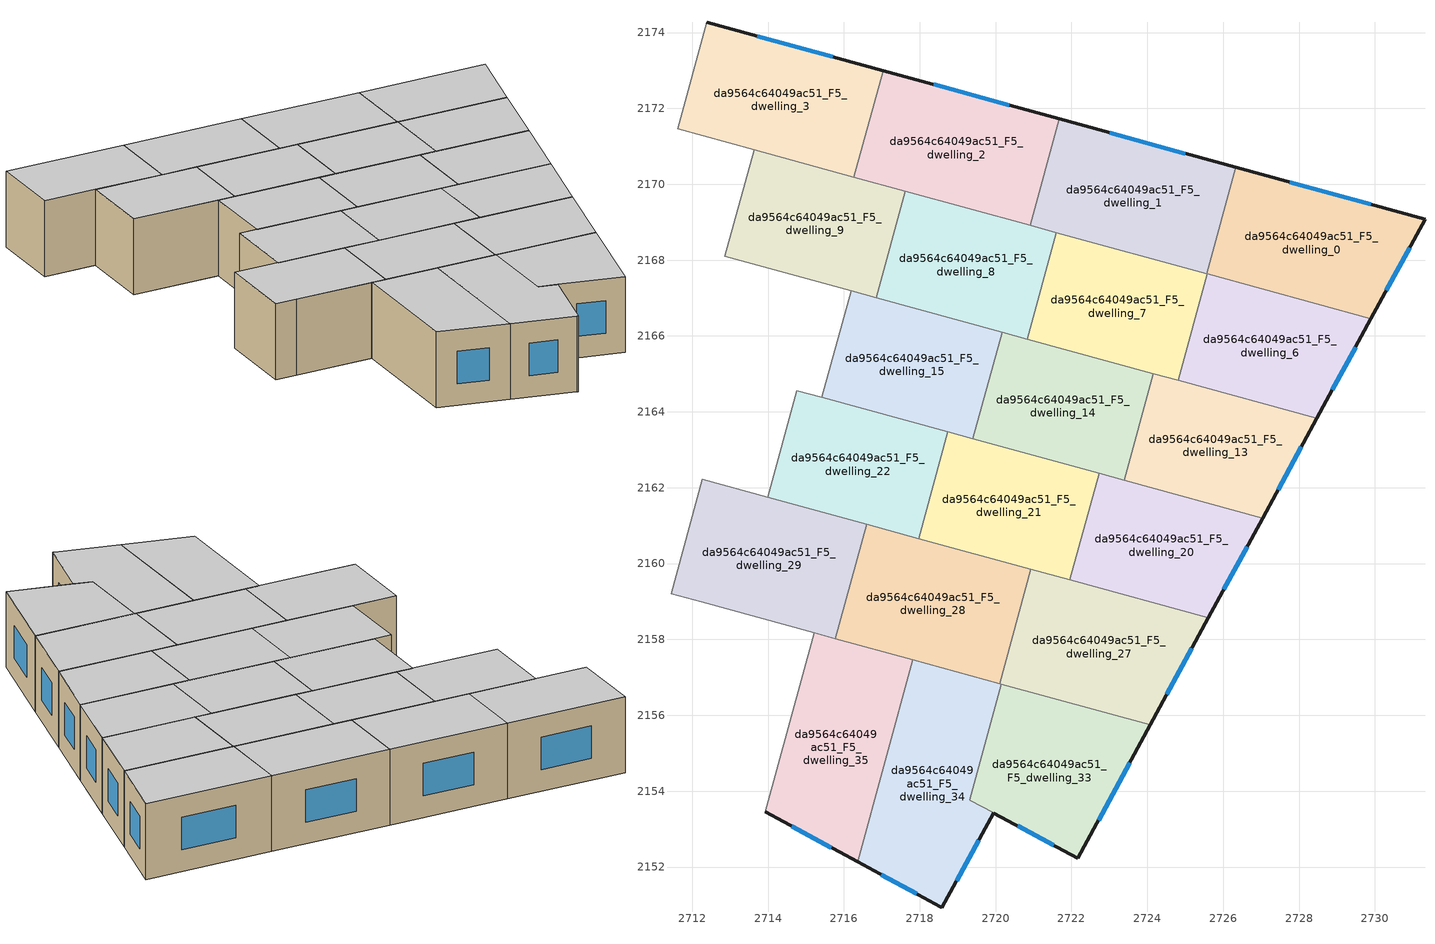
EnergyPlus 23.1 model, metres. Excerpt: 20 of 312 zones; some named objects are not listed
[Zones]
da9564c64049ac51_F5_dwelling_0
 floor to da9564c64049ac51_F4_dwelling_0 (EU_floor_Construction): 2731.32,2169.08 2729.9,2166.46 2725.57,2167.64 2726.34,2170.45 z15
 wall outside (EU_wall_Construction): 2729.9,2166.46 2731.32,2169.08 2726.34,2170.45 z15:18
 wall to da9564c64049ac51_F5_dwelling_1 (EU_wall_Construction): 2726.34,2170.45 2725.57,2167.64 z15:18
 wall to da9564c64049ac51_F5_dwelling_6 (EU_wall_Construction): 2725.58,2167.64 2729.9,2166.46 z15:18
 wall to da9564c64049ac51_F5_dwelling_7 (EU_wall_Construction): 2725.57,2167.64 2725.58,2167.64 z15:18
 window (EU_Window_Construction): 2730.3,2167.2 2730.91,2168.33 / 2729.9,2169.47 2727.76,2170.05 z15.86:17.14
 ceiling to da9564c64049ac51_F6_dwelling_0 (EU_floor_Construction): 2729.9,2166.46 2731.32,2169.08 2726.34,2170.45 2725.57,2167.64 z18
da9564c64049ac51_F5_dwelling_1
 floor to da9564c64049ac51_F4_dwelling_1 (EU_floor_Construction): 2726.34,2170.45 2725.57,2167.64 2720.91,2168.91 2721.68,2171.72 z15
 wall outside (EU_wall_Construction): 2726.34,2170.45 2721.68,2171.72 z15:18
 wall to da9564c64049ac51_F5_dwelling_2 (EU_wall_Construction): 2721.68,2171.72 2720.91,2168.91 z15:18
 wall to da9564c64049ac51_F5_dwelling_7 (EU_wall_Construction): 2721.6,2168.73 2725.57,2167.64 z15:18
 wall to da9564c64049ac51_F5_dwelling_8 (EU_wall_Construction): 2720.92,2168.91 2721.6,2168.73 z15:18
 window (EU_Window_Construction): 2725.01,2170.81 2723.01,2171.36 z15.86:17.14
 ceiling to da9564c64049ac51_F6_dwelling_1 (EU_floor_Construction): 2725.57,2167.64 2726.34,2170.45 2721.68,2171.72 2720.91,2168.91 z18
da9564c64049ac51_F5_dwelling_13
 floor to da9564c64049ac51_F4_dwelling_13 (EU_floor_Construction): 2728.47,2163.83 2727.04,2161.2 2723.39,2162.2 2724.16,2165.01 z15
 wall outside (EU_wall_Construction): 2727.04,2161.2 2728.47,2163.83 z15:18
 wall to da9564c64049ac51_F5_dwelling_14 (EU_wall_Construction): 2724.16,2165.01 2723.39,2162.2 z15:18
 wall to da9564c64049ac51_F5_dwelling_20 (EU_wall_Construction): 2723.39,2162.2 2727.04,2161.2 z15:18
 wall to da9564c64049ac51_F5_dwelling_6 (EU_wall_Construction): 2728.47,2163.83 2724.81,2164.83 z15:18
 wall to da9564c64049ac51_F5_dwelling_7 (EU_wall_Construction): 2724.81,2164.83 2724.16,2165.01 z15:18
 window (EU_Window_Construction): 2727.45,2161.95 2728.06,2163.08 z15.86:17.14
 ceiling to da9564c64049ac51_F6_dwelling_13 (EU_floor_Construction): 2727.04,2161.2 2728.47,2163.83 2724.16,2165.01 2723.39,2162.2 z18
da9564c64049ac51_F5_dwelling_14
 floor to da9564c64049ac51_F4_dwelling_14 (EU_floor_Construction): 2724.16,2165.01 2723.39,2162.2 2719.4,2163.29 2720.17,2166.1 z15
 wall to da9564c64049ac51_F5_dwelling_15 (EU_wall_Construction): 2720.17,2166.1 2719.4,2163.29 z15:18
 wall to da9564c64049ac51_F5_dwelling_21 (EU_wall_Construction): 2719.4,2163.29 2722.73,2162.38 z15:18
 wall to da9564c64049ac51_F5_dwelling_7 (EU_wall_Construction): 2724.16,2165.01 2720.83,2165.92 z15:18
 wall to da9564c64049ac51_F5_dwelling_20 (EU_wall_Construction): 2722.73,2162.38 2723.39,2162.2 z15:18
 wall to da9564c64049ac51_F5_dwelling_8 (EU_wall_Construction): 2720.83,2165.92 2720.17,2166.1 z15:18
 ceiling to da9564c64049ac51_F6_dwelling_14 (EU_floor_Construction): 2723.39,2162.2 2724.16,2165.01 2720.17,2166.1 2719.4,2163.29 z18
da9564c64049ac51_F5_dwelling_15
 floor to da9564c64049ac51_F4_dwelling_15 (EU_floor_Construction): 2720.17,2166.1 2719.4,2163.29 2715.42,2164.38 2716.19,2167.19 z15
 wall to da9564c64049ac51_F5_dwelling_16 (EU_wall_Construction): 2716.19,2167.19 2715.42,2164.38 z15:18
 wall to da9564c64049ac51_F5_dwelling_22 (EU_wall_Construction): 2715.42,2164.38 2718.74,2163.47 z15:18
 wall to da9564c64049ac51_F5_dwelling_8 (EU_wall_Construction): 2720.17,2166.1 2716.85,2167.01 z15:18
 wall to da9564c64049ac51_F5_dwelling_21 (EU_wall_Construction): 2718.74,2163.47 2719.4,2163.29 z15:18
 wall to da9564c64049ac51_F5_dwelling_9 (EU_wall_Construction): 2716.85,2167.01 2716.19,2167.19 z15:18
 ceiling to da9564c64049ac51_F6_dwelling_15 (EU_floor_Construction): 2719.4,2163.29 2720.17,2166.1 2716.19,2167.19 2715.42,2164.38 z18
da9564c64049ac51_F5_dwelling_2
 floor to da9564c64049ac51_F4_dwelling_2 (EU_floor_Construction): 2721.68,2171.72 2720.91,2168.91 2716.27,2170.19 2717.03,2173 z15
 wall outside (EU_wall_Construction): 2721.68,2171.72 2717.03,2173 z15:18
 wall to da9564c64049ac51_F5_dwelling_3 (EU_wall_Construction): 2717.03,2173 2716.27,2170.19 z15:18
 wall to da9564c64049ac51_F5_dwelling_8 (EU_wall_Construction): 2717.62,2169.82 2720.91,2168.91 z15:18
 wall to da9564c64049ac51_F5_dwelling_9 (EU_wall_Construction): 2716.27,2170.19 2717.62,2169.82 z15:18
 window (EU_Window_Construction): 2720.35,2172.09 2718.36,2172.63 z15.86:17.14
 ceiling to da9564c64049ac51_F6_dwelling_2 (EU_floor_Construction): 2720.91,2168.91 2721.68,2171.72 2717.03,2173 2716.27,2170.19 z18
da9564c64049ac51_F5_dwelling_20
 floor to da9564c64049ac51_F4_dwelling_20 (EU_floor_Construction): 2727.04,2161.2 2725.61,2158.57 2721.96,2159.57 2722.73,2162.38 z15
 wall outside (EU_wall_Construction): 2725.61,2158.57 2727.04,2161.2 z15:18
 wall to da9564c64049ac51_F5_dwelling_21 (EU_wall_Construction): 2722.73,2162.38 2721.96,2159.57 z15:18
 wall to da9564c64049ac51_F5_dwelling_27 (EU_wall_Construction): 2721.96,2159.57 2725.61,2158.57 z15:18
 window (EU_Window_Construction): 2726.02,2159.32 2726.63,2160.45 z15.86:17.14
 ceiling to da9564c64049ac51_F6_dwelling_20 (EU_floor_Construction): 2725.61,2158.57 2727.04,2161.2 2722.73,2162.38 2721.96,2159.57 z18
da9564c64049ac51_F5_dwelling_21
 floor to da9564c64049ac51_F4_dwelling_21 (EU_floor_Construction): 2722.73,2162.38 2721.96,2159.57 2717.97,2160.66 2718.74,2163.47 z15
 wall to da9564c64049ac51_F5_dwelling_22 (EU_wall_Construction): 2718.74,2163.47 2717.97,2160.66 z15:18
 wall to da9564c64049ac51_F5_dwelling_28 (EU_wall_Construction): 2717.97,2160.66 2720.93,2159.85 z15:18
 wall to da9564c64049ac51_F5_dwelling_27 (EU_wall_Construction): 2720.93,2159.85 2721.96,2159.57 z15:18
 ceiling to da9564c64049ac51_F6_dwelling_21 (EU_floor_Construction): 2721.96,2159.57 2722.73,2162.38 2718.74,2163.47 2717.97,2160.66 z18
da9564c64049ac51_F5_dwelling_22
 floor to da9564c64049ac51_F4_dwelling_22 (EU_floor_Construction): 2718.74,2163.47 2717.97,2160.66 2713.99,2161.75 2714.76,2164.56 z15
 wall to da9564c64049ac51_F5_dwelling_23 (EU_wall_Construction): 2714.76,2164.56 2713.99,2161.75 z15:18
 wall to da9564c64049ac51_F5_dwelling_29 (EU_wall_Construction): 2713.99,2161.75 2716.6,2161.04 z15:18
 wall to da9564c64049ac51_F5_dwelling_16 (EU_wall_Construction): 2715.42,2164.38 2714.76,2164.56 z15:18
 wall to da9564c64049ac51_F5_dwelling_28 (EU_wall_Construction): 2716.6,2161.04 2717.98,2160.66 z15:18
 ceiling to da9564c64049ac51_F6_dwelling_22 (EU_floor_Construction): 2717.97,2160.66 2718.74,2163.47 2714.76,2164.56 2713.99,2161.75 z18
da9564c64049ac51_F5_dwelling_27
 floor to da9564c64049ac51_F4_dwelling_27 (EU_floor_Construction): 2725.61,2158.57 2724.08,2155.75 2720.1,2156.84 2720.93,2159.85 z15
 wall outside (EU_wall_Construction): 2724.08,2155.75 2725.61,2158.57 z15:18
 wall to da9564c64049ac51_F5_dwelling_28 (EU_wall_Construction): 2720.93,2159.85 2720.1,2156.84 z15:18
 wall to da9564c64049ac51_F5_dwelling_33 (EU_wall_Construction): 2720.15,2156.82 2724.08,2155.75 z15:18
 wall to da9564c64049ac51_F5_dwelling_34 (EU_wall_Construction): 2720.1,2156.84 2720.15,2156.82 z15:18
 window (EU_Window_Construction): 2724.52,2156.55 2725.17,2157.76 z15.86:17.14
 ceiling to da9564c64049ac51_F6_dwelling_27 (EU_floor_Construction): 2724.08,2155.75 2725.61,2158.57 2720.93,2159.85 2720.1,2156.84 z18
da9564c64049ac51_F5_dwelling_28
 floor to da9564c64049ac51_F4_dwelling_28 (EU_floor_Construction): 2720.93,2159.85 2720.1,2156.84 2715.77,2158.02 2716.6,2161.04 z15
 wall to da9564c64049ac51_F5_dwelling_29 (EU_wall_Construction): 2716.6,2161.04 2715.77,2158.02 z15:18
 wall to da9564c64049ac51_F5_dwelling_34 (EU_wall_Construction): 2717.82,2157.46 2720.1,2156.84 z15:18
 wall to da9564c64049ac51_F5_dwelling_35 (EU_wall_Construction): 2715.77,2158.02 2717.82,2157.46 z15:18
 ceiling to da9564c64049ac51_F6_dwelling_28 (EU_floor_Construction): 2720.1,2156.84 2720.93,2159.85 2716.6,2161.04 2715.77,2158.02 z18
da9564c64049ac51_F5_dwelling_29
 floor to da9564c64049ac51_F4_dwelling_29 (EU_floor_Construction): 2716.6,2161.04 2715.77,2158.02 2711.44,2159.21 2712.27,2162.22 z15
 wall to da9564c64049ac51_F5_dwelling_30 (EU_wall_Construction): 2712.27,2162.22 2711.44,2159.21 z15:18
 wall to da9564c64049ac51_F5_dwelling_36 (EU_wall_Construction): 2712.23,2158.99 2715.22,2158.17 z15:18
 wall to da9564c64049ac51_F5_dwelling_23 (EU_wall_Construction): 2713.99,2161.75 2712.27,2162.22 z15:18
 wall to da9564c64049ac51_F5_dwelling_37 (EU_wall_Construction): 2711.44,2159.21 2712.23,2158.99 z15:18
 wall to da9564c64049ac51_F5_dwelling_35 (EU_wall_Construction): 2715.22,2158.17 2715.77,2158.02 z15:18
 ceiling to da9564c64049ac51_F6_dwelling_29 (EU_floor_Construction): 2715.77,2158.02 2716.6,2161.04 2712.27,2162.22 2711.44,2159.21 z18
da9564c64049ac51_F5_dwelling_3
 floor to da9564c64049ac51_F4_dwelling_3 (EU_floor_Construction): 2717.03,2173 2716.27,2170.19 2711.62,2171.46 2712.39,2174.27 z15
 wall outside (EU_wall_Construction): 2717.03,2173 2712.39,2174.27 z15:18
 wall to da9564c64049ac51_F5_dwelling_4 (EU_wall_Construction): 2712.39,2174.27 2711.62,2171.46 z15:18
 wall to da9564c64049ac51_F5_dwelling_10 (EU_wall_Construction): 2711.62,2171.46 2713.63,2170.91 z15:18
 wall to da9564c64049ac51_F5_dwelling_9 (EU_wall_Construction): 2713.63,2170.91 2716.27,2170.19 z15:18
 window (EU_Window_Construction): 2715.71,2173.36 2713.72,2173.91 z15.86:17.14
 ceiling to da9564c64049ac51_F6_dwelling_3 (EU_floor_Construction): 2716.27,2170.19 2717.03,2173 2712.39,2174.27 2711.62,2171.46 z18
da9564c64049ac51_F5_dwelling_33
 floor to da9564c64049ac51_F4_dwelling_33 (EU_floor_Construction): 2724.08,2155.75 2722.17,2152.23 2719.31,2153.76 2720.15,2156.82 z15
 wall outside (EU_wall_Construction): 2719.95,2153.42 2722.17,2152.23 2724.08,2155.75 z15:18
 wall to da9564c64049ac51_F5_dwelling_34 (EU_wall_Construction): 2719.31,2153.76 2719.95,2153.42 / 2720.15,2156.82 2719.32,2153.77 z15:18
 window (EU_Window_Construction): 2722.71,2153.24 2723.53,2154.74 / 2720.58,2153.08 2721.53,2152.57 z15.86:17.14
 ceiling to da9564c64049ac51_F6_dwelling_33 (EU_floor_Construction): 2722.17,2152.23 2724.08,2155.75 2720.15,2156.82 2719.31,2153.76 z18
da9564c64049ac51_F5_dwelling_34
 floor to da9564c64049ac51_F4_dwelling_34 (EU_floor_Construction): 2720.15,2156.82 2719.31,2153.76 2719.95,2153.42 2718.59,2150.93 2718.54,2150.95 2716.36,2152.14 2717.82,2157.46 z15
 wall outside (EU_wall_Construction): 2716.36,2152.14 2718.54,2150.95 2718.59,2150.93 2719.95,2153.42 z15:18
 wall to da9564c64049ac51_F5_dwelling_35 (EU_wall_Construction): 2717.82,2157.46 2716.36,2152.14 z15:18
 window (EU_Window_Construction): 2716.99,2151.8 2717.92,2151.29 / 2718.97,2151.64 2719.56,2152.71 z15.86:17.14
 ceiling to da9564c64049ac51_F6_dwelling_34 (EU_floor_Construction): 2718.59,2150.93 2719.95,2153.42 2719.31,2153.76 2720.15,2156.82 2717.82,2157.46 2716.36,2152.14 2718.54,2150.95 z18
da9564c64049ac51_F5_dwelling_35
 floor to da9564c64049ac51_F4_dwelling_35 (EU_floor_Construction): 2717.82,2157.46 2716.36,2152.14 2713.93,2153.46 2715.22,2158.17 z15
 wall outside (EU_wall_Construction): 2713.93,2153.46 2716.36,2152.14 z15:18
 wall to da9564c64049ac51_F5_dwelling_36 (EU_wall_Construction): 2715.22,2158.17 2713.93,2153.46 z15:18
 window (EU_Window_Construction): 2714.63,2153.08 2715.67,2152.51 z15.86:17.14
 ceiling to da9564c64049ac51_F6_dwelling_35 (EU_floor_Construction): 2716.36,2152.14 2717.82,2157.46 2715.22,2158.17 2713.93,2153.46 z18
da9564c64049ac51_F5_dwelling_6
 floor to da9564c64049ac51_F4_dwelling_6 (EU_floor_Construction): 2729.9,2166.46 2728.47,2163.83 2724.81,2164.83 2725.58,2167.64 z15
 wall outside (EU_wall_Construction): 2728.47,2163.83 2729.9,2166.46 z15:18
 wall to da9564c64049ac51_F5_dwelling_7 (EU_wall_Construction): 2725.58,2167.64 2724.81,2164.83 z15:18
 window (EU_Window_Construction): 2728.88,2164.58 2729.49,2165.7 z15.86:17.14
 ceiling to da9564c64049ac51_F6_dwelling_6 (EU_floor_Construction): 2728.47,2163.83 2729.9,2166.46 2725.58,2167.64 2724.81,2164.83 z18
da9564c64049ac51_F5_dwelling_7
 floor to da9564c64049ac51_F4_dwelling_7 (EU_floor_Construction): 2725.58,2167.64 2724.81,2164.83 2720.83,2165.92 2721.6,2168.73 z15
 wall to da9564c64049ac51_F5_dwelling_8 (EU_wall_Construction): 2721.6,2168.73 2720.83,2165.92 z15:18
 ceiling to da9564c64049ac51_F6_dwelling_7 (EU_floor_Construction): 2724.81,2164.83 2725.58,2167.64 2721.6,2168.73 2720.83,2165.92 z18
da9564c64049ac51_F5_dwelling_8
 floor to da9564c64049ac51_F4_dwelling_8 (EU_floor_Construction): 2721.6,2168.73 2720.83,2165.92 2716.85,2167.01 2717.62,2169.82 z15
 wall to da9564c64049ac51_F5_dwelling_9 (EU_wall_Construction): 2717.62,2169.82 2716.85,2167.01 z15:18
 ceiling to da9564c64049ac51_F6_dwelling_8 (EU_floor_Construction): 2720.83,2165.92 2721.6,2168.73 2717.62,2169.82 2716.85,2167.01 z18
da9564c64049ac51_F5_dwelling_9
 floor to da9564c64049ac51_F4_dwelling_9 (EU_floor_Construction): 2717.62,2169.82 2716.85,2167.01 2712.86,2168.1 2713.63,2170.91 z15
 wall to da9564c64049ac51_F5_dwelling_10 (EU_wall_Construction): 2713.63,2170.91 2712.86,2168.1 z15:18
 wall to da9564c64049ac51_F5_dwelling_16 (EU_wall_Construction): 2712.86,2168.1 2716.19,2167.19 z15:18
 ceiling to da9564c64049ac51_F6_dwelling_9 (EU_floor_Construction): 2716.85,2167.01 2717.62,2169.82 2713.63,2170.91 2712.86,2168.1 z18
[Building]
EU S2 Campaign: North Axis=0; Terrain=City; Solar Distribution=FullExterior
[Site:Location]
Helsinki-Vantaa.AP: Latitude=60.317; Longitude=24.963; Time Zone=2; Elevation=54.6
[SizingPeriod:WeatherFileDays]
AnnualSizingPeriod: Begin Month=1; Begin Day of Month=1; End Month=12; End Day of Month=31; Day of Week for Start Day=Monday; Use Weather File Daylight Saving Period=No; Use Weather File Rain and Snow Indicators=No
[MATERIAL]
EU_InternalMass_Material: Roughness=MediumRough; Thickness=0.1; Conductivity=1; Density=1800; Specific Heat=900; Thermal Absorptance=0.9; Solar Absorptance=0.7; Visible Absorptance=0.7
[MATERIAL:NOMASS] Roughness=MediumRough; Thermal Absorptance=0.9; Solar Absorptance=0.7; Visible Absorptance=0.7
Name | Thermal Resistance
EU_wall_NoMass | 5.91765
EU_floor_NoMass | 6.2875
[WINDOWMATERIAL:SIMPLEGLAZINGSYSTEM]
EU_Window_SimpleGlazing: UFactor=0.994035; Solar Heat Gain Coefficient=0.7; Visible Transmittance=0.7
[CONSTRUCTION]
EU_wall_Construction: EU_wall_NoMass
EU_floor_Construction: EU_floor_NoMass
EU_Window_Construction: EU_Window_SimpleGlazing
EU_InternalMass_Construction: EU_InternalMass_Material
[ZONE] Type=1; Multiplier=1; Ceiling Height=autocalculate; Floor Area=autocalculate; Part of Total Floor Area=Yes
Name | Volume
da9564c64049ac51_F5_dwelling_0; da9564c64049ac51_F5_dwelling_29 | 42.09375
da9564c64049ac51_F5_dwelling_1 | 42.0894
da9564c64049ac51_F5_dwelling_13 | 36.0894
da9564c64049ac51_F5_dwelling_14; da9564c64049ac51_F5_dwelling_20 | 36.0798
da9564c64049ac51_F5_dwelling_15 | 36.0864
da9564c64049ac51_F5_dwelling_2 | 42.0967
da9564c64049ac51_F5_dwelling_21; da9564c64049ac51_F5_dwelling_8 | 36.0791
da9564c64049ac51_F5_dwelling_22; da9564c64049ac51_F5_dwelling_9 | 36.082
da9564c64049ac51_F5_dwelling_27; da9564c64049ac51_F5_dwelling_3 | 42.0923
da9564c64049ac51_F5_dwelling_28 | 42.0842
da9564c64049ac51_F5_dwelling_33 | 38.8315
da9564c64049ac51_F5_dwelling_34 | 45.3457
da9564c64049ac51_F5_dwelling_35 | 42.0813
da9564c64049ac51_F5_dwelling_6 | 36.085
da9564c64049ac51_F5_dwelling_7 | 36.0828
[INTERNALMASS] Construction=EU_InternalMass_Construction
Name | Zone or ZoneList | Surface Area
da9564c64049ac51_F5_dwelling_0_EU_InternalMass | da9564c64049ac51_F5_dwelling_0 | 14.0312
da9564c64049ac51_F5_dwelling_1_EU_InternalMass | da9564c64049ac51_F5_dwelling_1 | 14.03
da9564c64049ac51_F5_dwelling_2_EU_InternalMass | da9564c64049ac51_F5_dwelling_2 | 14.0321
da9564c64049ac51_F5_dwelling_3_EU_InternalMass | da9564c64049ac51_F5_dwelling_3 | 14.0306
da9564c64049ac51_F5_dwelling_6_EU_InternalMass | da9564c64049ac51_F5_dwelling_6 | 12.0285
da9564c64049ac51_F5_dwelling_7_EU_InternalMass | da9564c64049ac51_F5_dwelling_7 | 12.0272
da9564c64049ac51_F5_dwelling_8_EU_InternalMass | da9564c64049ac51_F5_dwelling_8 | 12.0265
da9564c64049ac51_F5_dwelling_9_EU_InternalMass | da9564c64049ac51_F5_dwelling_9 | 12.0272
da9564c64049ac51_F5_dwelling_13_EU_InternalMass | da9564c64049ac51_F5_dwelling_13 | 12.0296
da9564c64049ac51_F5_dwelling_14_EU_InternalMass | da9564c64049ac51_F5_dwelling_14 | 12.0265
da9564c64049ac51_F5_dwelling_15_EU_InternalMass | da9564c64049ac51_F5_dwelling_15 | 12.0288
da9564c64049ac51_F5_dwelling_20_EU_InternalMass | da9564c64049ac51_F5_dwelling_20 | 12.0271
da9564c64049ac51_F5_dwelling_21_EU_InternalMass | da9564c64049ac51_F5_dwelling_21 | 12.0265
da9564c64049ac51_F5_dwelling_22_EU_InternalMass | da9564c64049ac51_F5_dwelling_22 | 12.0272
da9564c64049ac51_F5_dwelling_27_EU_InternalMass | da9564c64049ac51_F5_dwelling_27 | 14.0305
da9564c64049ac51_F5_dwelling_28_EU_InternalMass | da9564c64049ac51_F5_dwelling_28 | 14.0282
da9564c64049ac51_F5_dwelling_29_EU_InternalMass | da9564c64049ac51_F5_dwelling_29 | 14.0312
da9564c64049ac51_F5_dwelling_33_EU_InternalMass | da9564c64049ac51_F5_dwelling_33 | 12.9421
da9564c64049ac51_F5_dwelling_34_EU_InternalMass | da9564c64049ac51_F5_dwelling_34 | 15.1153
da9564c64049ac51_F5_dwelling_35_EU_InternalMass | da9564c64049ac51_F5_dwelling_35 | 14.0273
[OTHEREQUIPMENT] Fuel Type=Electricity; Design Level Calculation Method=Watts/Area; Power per Zone Floor Area=1; Fraction Latent=0; Fraction Radiant=0; Fraction Lost=0; Carbon Dioxide Generation Rate=0; EndUse Subcategory=EU_Step8_InternalGains
Name | Zone or ZoneList or Space or SpaceList | Schedule
EU_Step8_InternalGain_da9564c64049ac51_F5_dwelling_0_f000 | da9564c64049ac51_F5_dwelling_0 | EU_Step8_GainSchedule_da9564c64049ac51_F5_dwelling_0_f000
EU_Step8_InternalGain_da9564c64049ac51_F5_dwelling_1_f000 | da9564c64049ac51_F5_dwelling_1 | EU_Step8_GainSchedule_da9564c64049ac51_F5_dwelling_1_f000
EU_Step8_InternalGain_da9564c64049ac51_F5_dwelling_2_f000 | da9564c64049ac51_F5_dwelling_2 | EU_Step8_GainSchedule_da9564c64049ac51_F5_dwelling_2_f000
EU_Step8_InternalGain_da9564c64049ac51_F5_dwelling_3_f000 | da9564c64049ac51_F5_dwelling_3 | EU_Step8_GainSchedule_da9564c64049ac51_F5_dwelling_3_f000
EU_Step8_InternalGain_da9564c64049ac51_F5_dwelling_6_f000 | da9564c64049ac51_F5_dwelling_6 | EU_Step8_GainSchedule_da9564c64049ac51_F5_dwelling_6_f000
EU_Step8_InternalGain_da9564c64049ac51_F5_dwelling_7_f000 | da9564c64049ac51_F5_dwelling_7 | EU_Step8_GainSchedule_da9564c64049ac51_F5_dwelling_7_f000
EU_Step8_InternalGain_da9564c64049ac51_F5_dwelling_8_f000 | da9564c64049ac51_F5_dwelling_8 | EU_Step8_GainSchedule_da9564c64049ac51_F5_dwelling_8_f000
EU_Step8_InternalGain_da9564c64049ac51_F5_dwelling_9_f000 | da9564c64049ac51_F5_dwelling_9 | EU_Step8_GainSchedule_da9564c64049ac51_F5_dwelling_9_f000
EU_Step8_InternalGain_da9564c64049ac51_F5_dwelling_13_f000 | da9564c64049ac51_F5_dwelling_13 | EU_Step8_GainSchedule_da9564c64049ac51_F5_dwelling_13_f000
EU_Step8_InternalGain_da9564c64049ac51_F5_dwelling_14_f000 | da9564c64049ac51_F5_dwelling_14 | EU_Step8_GainSchedule_da9564c64049ac51_F5_dwelling_14_f000
EU_Step8_InternalGain_da9564c64049ac51_F5_dwelling_15_f000 | da9564c64049ac51_F5_dwelling_15 | EU_Step8_GainSchedule_da9564c64049ac51_F5_dwelling_15_f000
EU_Step8_InternalGain_da9564c64049ac51_F5_dwelling_20_f000 | da9564c64049ac51_F5_dwelling_20 | EU_Step8_GainSchedule_da9564c64049ac51_F5_dwelling_20_f000
EU_Step8_InternalGain_da9564c64049ac51_F5_dwelling_21_f000 | da9564c64049ac51_F5_dwelling_21 | EU_Step8_GainSchedule_da9564c64049ac51_F5_dwelling_21_f000
EU_Step8_InternalGain_da9564c64049ac51_F5_dwelling_22_f000 | da9564c64049ac51_F5_dwelling_22 | EU_Step8_GainSchedule_da9564c64049ac51_F5_dwelling_22_f000
EU_Step8_InternalGain_da9564c64049ac51_F5_dwelling_27_f000 | da9564c64049ac51_F5_dwelling_27 | EU_Step8_GainSchedule_da9564c64049ac51_F5_dwelling_27_f000
EU_Step8_InternalGain_da9564c64049ac51_F5_dwelling_28_f000 | da9564c64049ac51_F5_dwelling_28 | EU_Step8_GainSchedule_da9564c64049ac51_F5_dwelling_28_f000
EU_Step8_InternalGain_da9564c64049ac51_F5_dwelling_29_f000 | da9564c64049ac51_F5_dwelling_29 | EU_Step8_GainSchedule_da9564c64049ac51_F5_dwelling_29_f000
EU_Step8_InternalGain_da9564c64049ac51_F5_dwelling_33_f000 | da9564c64049ac51_F5_dwelling_33 | EU_Step8_GainSchedule_da9564c64049ac51_F5_dwelling_33_f000
EU_Step8_InternalGain_da9564c64049ac51_F5_dwelling_34_f000 | da9564c64049ac51_F5_dwelling_34 | EU_Step8_GainSchedule_da9564c64049ac51_F5_dwelling_34_f000
EU_Step8_InternalGain_da9564c64049ac51_F5_dwelling_35_f000 | da9564c64049ac51_F5_dwelling_35 | EU_Step8_GainSchedule_da9564c64049ac51_F5_dwelling_35_f000
[ZONEVENTILATION:DESIGNFLOWRATE] Schedule=EU_AlwaysOn; Design Flow Rate Calculation Method=AirChanges/Hour; Air Changes per Hour=0.596421; Ventilation Type=Natural; Fan Pressure Rise=0; Fan Total Efficiency=1; Constant Term Coefficient=1; Temperature Term Coefficient=0; Velocity Term Coefficient=0; Velocity Squared Term Coefficient=0; Minimum Indoor Temperature=-100; Maximum Indoor Temperature=100; Delta Temperature=-100; Minimum Outdoor Temperature=-100; Maximum Outdoor Temperature=100; Maximum Wind Speed=40
Name | Zone or ZoneList or Space or SpaceList
EU_ConstantAir_da9564c64049ac51_F5_dwelling_0 | da9564c64049ac51_F5_dwelling_0
EU_ConstantAir_da9564c64049ac51_F5_dwelling_1 | da9564c64049ac51_F5_dwelling_1
EU_ConstantAir_da9564c64049ac51_F5_dwelling_2 | da9564c64049ac51_F5_dwelling_2
EU_ConstantAir_da9564c64049ac51_F5_dwelling_3 | da9564c64049ac51_F5_dwelling_3
EU_ConstantAir_da9564c64049ac51_F5_dwelling_6 | da9564c64049ac51_F5_dwelling_6
EU_ConstantAir_da9564c64049ac51_F5_dwelling_7 | da9564c64049ac51_F5_dwelling_7
EU_ConstantAir_da9564c64049ac51_F5_dwelling_8 | da9564c64049ac51_F5_dwelling_8
EU_ConstantAir_da9564c64049ac51_F5_dwelling_9 | da9564c64049ac51_F5_dwelling_9
EU_ConstantAir_da9564c64049ac51_F5_dwelling_13 | da9564c64049ac51_F5_dwelling_13
EU_ConstantAir_da9564c64049ac51_F5_dwelling_14 | da9564c64049ac51_F5_dwelling_14
EU_ConstantAir_da9564c64049ac51_F5_dwelling_15 | da9564c64049ac51_F5_dwelling_15
EU_ConstantAir_da9564c64049ac51_F5_dwelling_20 | da9564c64049ac51_F5_dwelling_20
EU_ConstantAir_da9564c64049ac51_F5_dwelling_21 | da9564c64049ac51_F5_dwelling_21
EU_ConstantAir_da9564c64049ac51_F5_dwelling_22 | da9564c64049ac51_F5_dwelling_22
EU_ConstantAir_da9564c64049ac51_F5_dwelling_27 | da9564c64049ac51_F5_dwelling_27
EU_ConstantAir_da9564c64049ac51_F5_dwelling_28 | da9564c64049ac51_F5_dwelling_28
EU_ConstantAir_da9564c64049ac51_F5_dwelling_29 | da9564c64049ac51_F5_dwelling_29
EU_ConstantAir_da9564c64049ac51_F5_dwelling_33 | da9564c64049ac51_F5_dwelling_33
EU_ConstantAir_da9564c64049ac51_F5_dwelling_34 | da9564c64049ac51_F5_dwelling_34
EU_ConstantAir_da9564c64049ac51_F5_dwelling_35 | da9564c64049ac51_F5_dwelling_35
[HVACTEMPLATE:ZONE:IDEALLOADSAIRSYSTEM] System Availability Schedule=EU_AlwaysOn; Maximum Heating Supply Air Temperature=50; Minimum Cooling Supply Air Temperature=13; Maximum Heating Supply Air Humidity Ratio=0.0156; Minimum Cooling Supply Air Humidity Ratio=0.0077; Heating Limit=NoLimit; Cooling Limit=NoLimit; Heating Availability Schedule=EU_AlwaysOn; Cooling Availability Schedule=EU_CoolingOff; Dehumidification Control Type=ConstantSensibleHeatRatio; Cooling Sensible Heat Ratio=0.7; Dehumidification Setpoint=60; Humidification Control Type=None; Humidification Setpoint=30; Outdoor Air Method=None; Outdoor Air Flow Rate per Person=0.00944; Outdoor Air Flow Rate per Zone Floor Area=0; Outdoor Air Flow Rate per Zone=0; Demand Controlled Ventilation Type=None; Outdoor Air Economizer Type=NoEconomizer; Heat Recovery Type=None; Sensible Heat Recovery Effectiveness=0.7; Latent Heat Recovery Effectiveness=0.65
Name | Template Thermostat
da9564c64049ac51_F5_dwelling_0 | EU_HeatOnly_da9564c64049ac51_F5_dwelling_0
da9564c64049ac51_F5_dwelling_1 | EU_HeatOnly_da9564c64049ac51_F5_dwelling_1
da9564c64049ac51_F5_dwelling_2 | EU_HeatOnly_da9564c64049ac51_F5_dwelling_2
da9564c64049ac51_F5_dwelling_3 | EU_HeatOnly_da9564c64049ac51_F5_dwelling_3
da9564c64049ac51_F5_dwelling_6 | EU_HeatOnly_da9564c64049ac51_F5_dwelling_6
da9564c64049ac51_F5_dwelling_7 | EU_HeatOnly_da9564c64049ac51_F5_dwelling_7
da9564c64049ac51_F5_dwelling_8 | EU_HeatOnly_da9564c64049ac51_F5_dwelling_8
da9564c64049ac51_F5_dwelling_9 | EU_HeatOnly_da9564c64049ac51_F5_dwelling_9
da9564c64049ac51_F5_dwelling_13 | EU_HeatOnly_da9564c64049ac51_F5_dwelling_13
da9564c64049ac51_F5_dwelling_14 | EU_HeatOnly_da9564c64049ac51_F5_dwelling_14
da9564c64049ac51_F5_dwelling_15 | EU_HeatOnly_da9564c64049ac51_F5_dwelling_15
da9564c64049ac51_F5_dwelling_20 | EU_HeatOnly_da9564c64049ac51_F5_dwelling_20
da9564c64049ac51_F5_dwelling_21 | EU_HeatOnly_da9564c64049ac51_F5_dwelling_21
da9564c64049ac51_F5_dwelling_22 | EU_HeatOnly_da9564c64049ac51_F5_dwelling_22
da9564c64049ac51_F5_dwelling_27 | EU_HeatOnly_da9564c64049ac51_F5_dwelling_27
da9564c64049ac51_F5_dwelling_28 | EU_HeatOnly_da9564c64049ac51_F5_dwelling_28
da9564c64049ac51_F5_dwelling_29 | EU_HeatOnly_da9564c64049ac51_F5_dwelling_29
da9564c64049ac51_F5_dwelling_33 | EU_HeatOnly_da9564c64049ac51_F5_dwelling_33
da9564c64049ac51_F5_dwelling_34 | EU_HeatOnly_da9564c64049ac51_F5_dwelling_34
da9564c64049ac51_F5_dwelling_35 | EU_HeatOnly_da9564c64049ac51_F5_dwelling_35
[SIZING:ZONE] Zone Cooling Design Supply Air Temperature Input Method=SupplyAirTemperature; Zone Cooling Design Supply Air Temperature=13; Zone Heating Design Supply Air Temperature Input Method=SupplyAirTemperature; Zone Heating Design Supply Air Temperature=50; Zone Cooling Design Supply Air Humidity Ratio=0.008; Zone Heating Design Supply Air Humidity Ratio=0.008; Cooling Design Air Flow Method=DesignDay; Cooling Design Air Flow Rate=0; Cooling Minimum Air Flow per Zone Floor Area=0.000762; Cooling Minimum Air Flow=0; Cooling Minimum Air Flow Fraction=0.2; Heating Design Air Flow Method=DesignDay; Heating Design Air Flow Rate=0; Heating Maximum Air Flow per Zone Floor Area=0.002032; Heating Maximum Air Flow=0.141576; Heating Maximum Air Flow Fraction=0.3; Account for Dedicated Outdoor Air System=No; Dedicated Outdoor Air System Control Strategy=NeutralSupplyAir; Dedicated Outdoor Air Low Setpoint Temperature for Design=autosize; Dedicated Outdoor Air High Setpoint Temperature for Design=autosize; Zone Load Sizing Method=Sensible Load Only No Latent Load; Zone Latent Cooling Design Supply Air Humidity Ratio Input Method=HumidityRatioDifference; Zone Cooling Design Supply Air Humidity Ratio Difference=0.005; Zone Latent Heating Design Supply Air Humidity Ratio Input Method=HumidityRatioDifference; Zone Humidification Design Supply Air Humidity Ratio Difference=0.005
da9564c64049ac51_F5_dwelling_0; da9564c64049ac51_F5_dwelling_1; da9564c64049ac51_F5_dwelling_2; da9564c64049ac51_F5_dwelling_3; da9564c64049ac51_F5_dwelling_6; da9564c64049ac51_F5_dwelling_7; da9564c64049ac51_F5_dwelling_8; da9564c64049ac51_F5_dwelling_9; da9564c64049ac51_F5_dwelling_13; da9564c64049ac51_F5_dwelling_14; da9564c64049ac51_F5_dwelling_15; da9564c64049ac51_F5_dwelling_20; da9564c64049ac51_F5_dwelling_21; da9564c64049ac51_F5_dwelling_22; da9564c64049ac51_F5_dwelling_27; da9564c64049ac51_F5_dwelling_28; da9564c64049ac51_F5_dwelling_29; da9564c64049ac51_F5_dwelling_33; da9564c64049ac51_F5_dwelling_34; da9564c64049ac51_F5_dwelling_35
[SCHEDULE:CONSTANT]
Name | Hourly Value
EU_AlwaysOn | 1
EU_CoolingOff | 0
[SCHEDULE:FILE] Column Number=1; Rows to Skip at Top=0; Number of Hours of Data=8760; Column Separator=Comma; Interpolate to Timestep=No; Minutes per Item=60; Adjust Schedule for Daylight Savings=Yes
Name | File
EU_Step8_GainSchedule_da9564c64049ac51_F5_dwelling_0_f000 | ../../schedules/da9564c64049ac51/da9564c64049ac51_F5_dwelling_0_f000_gain.csv
EU_Step8_GainSchedule_da9564c64049ac51_F5_dwelling_1_f000 | ../../schedules/da9564c64049ac51/da9564c64049ac51_F5_dwelling_1_f000_gain.csv
EU_Step8_GainSchedule_da9564c64049ac51_F5_dwelling_2_f000 | ../../schedules/da9564c64049ac51/da9564c64049ac51_F5_dwelling_2_f000_gain.csv
EU_Step8_GainSchedule_da9564c64049ac51_F5_dwelling_3_f000 | ../../schedules/da9564c64049ac51/da9564c64049ac51_F5_dwelling_3_f000_gain.csv
EU_Step8_GainSchedule_da9564c64049ac51_F5_dwelling_6_f000 | ../../schedules/da9564c64049ac51/da9564c64049ac51_F5_dwelling_6_f000_gain.csv
EU_Step8_GainSchedule_da9564c64049ac51_F5_dwelling_7_f000 | ../../schedules/da9564c64049ac51/da9564c64049ac51_F5_dwelling_7_f000_gain.csv
EU_Step8_GainSchedule_da9564c64049ac51_F5_dwelling_8_f000 | ../../schedules/da9564c64049ac51/da9564c64049ac51_F5_dwelling_8_f000_gain.csv
EU_Step8_GainSchedule_da9564c64049ac51_F5_dwelling_9_f000 | ../../schedules/da9564c64049ac51/da9564c64049ac51_F5_dwelling_9_f000_gain.csv
EU_Step8_GainSchedule_da9564c64049ac51_F5_dwelling_13_f000 | ../../schedules/da9564c64049ac51/da9564c64049ac51_F5_dwelling_13_f000_gain.csv
EU_Step8_GainSchedule_da9564c64049ac51_F5_dwelling_14_f000 | ../../schedules/da9564c64049ac51/da9564c64049ac51_F5_dwelling_14_f000_gain.csv
EU_Step8_GainSchedule_da9564c64049ac51_F5_dwelling_15_f000 | ../../schedules/da9564c64049ac51/da9564c64049ac51_F5_dwelling_15_f000_gain.csv
EU_Step8_GainSchedule_da9564c64049ac51_F5_dwelling_20_f000 | ../../schedules/da9564c64049ac51/da9564c64049ac51_F5_dwelling_20_f000_gain.csv
EU_Step8_GainSchedule_da9564c64049ac51_F5_dwelling_21_f000 | ../../schedules/da9564c64049ac51/da9564c64049ac51_F5_dwelling_21_f000_gain.csv
EU_Step8_GainSchedule_da9564c64049ac51_F5_dwelling_22_f000 | ../../schedules/da9564c64049ac51/da9564c64049ac51_F5_dwelling_22_f000_gain.csv
EU_Step8_GainSchedule_da9564c64049ac51_F5_dwelling_27_f000 | ../../schedules/da9564c64049ac51/da9564c64049ac51_F5_dwelling_27_f000_gain.csv
EU_Step8_GainSchedule_da9564c64049ac51_F5_dwelling_28_f000 | ../../schedules/da9564c64049ac51/da9564c64049ac51_F5_dwelling_28_f000_gain.csv
EU_Step8_GainSchedule_da9564c64049ac51_F5_dwelling_29_f000 | ../../schedules/da9564c64049ac51/da9564c64049ac51_F5_dwelling_29_f000_gain.csv
EU_Step8_GainSchedule_da9564c64049ac51_F5_dwelling_33_f000 | ../../schedules/da9564c64049ac51/da9564c64049ac51_F5_dwelling_33_f000_gain.csv
EU_Step8_GainSchedule_da9564c64049ac51_F5_dwelling_34_f000 | ../../schedules/da9564c64049ac51/da9564c64049ac51_F5_dwelling_34_f000_gain.csv
EU_Step8_GainSchedule_da9564c64049ac51_F5_dwelling_35_f000 | ../../schedules/da9564c64049ac51/da9564c64049ac51_F5_dwelling_35_f000_gain.csv
